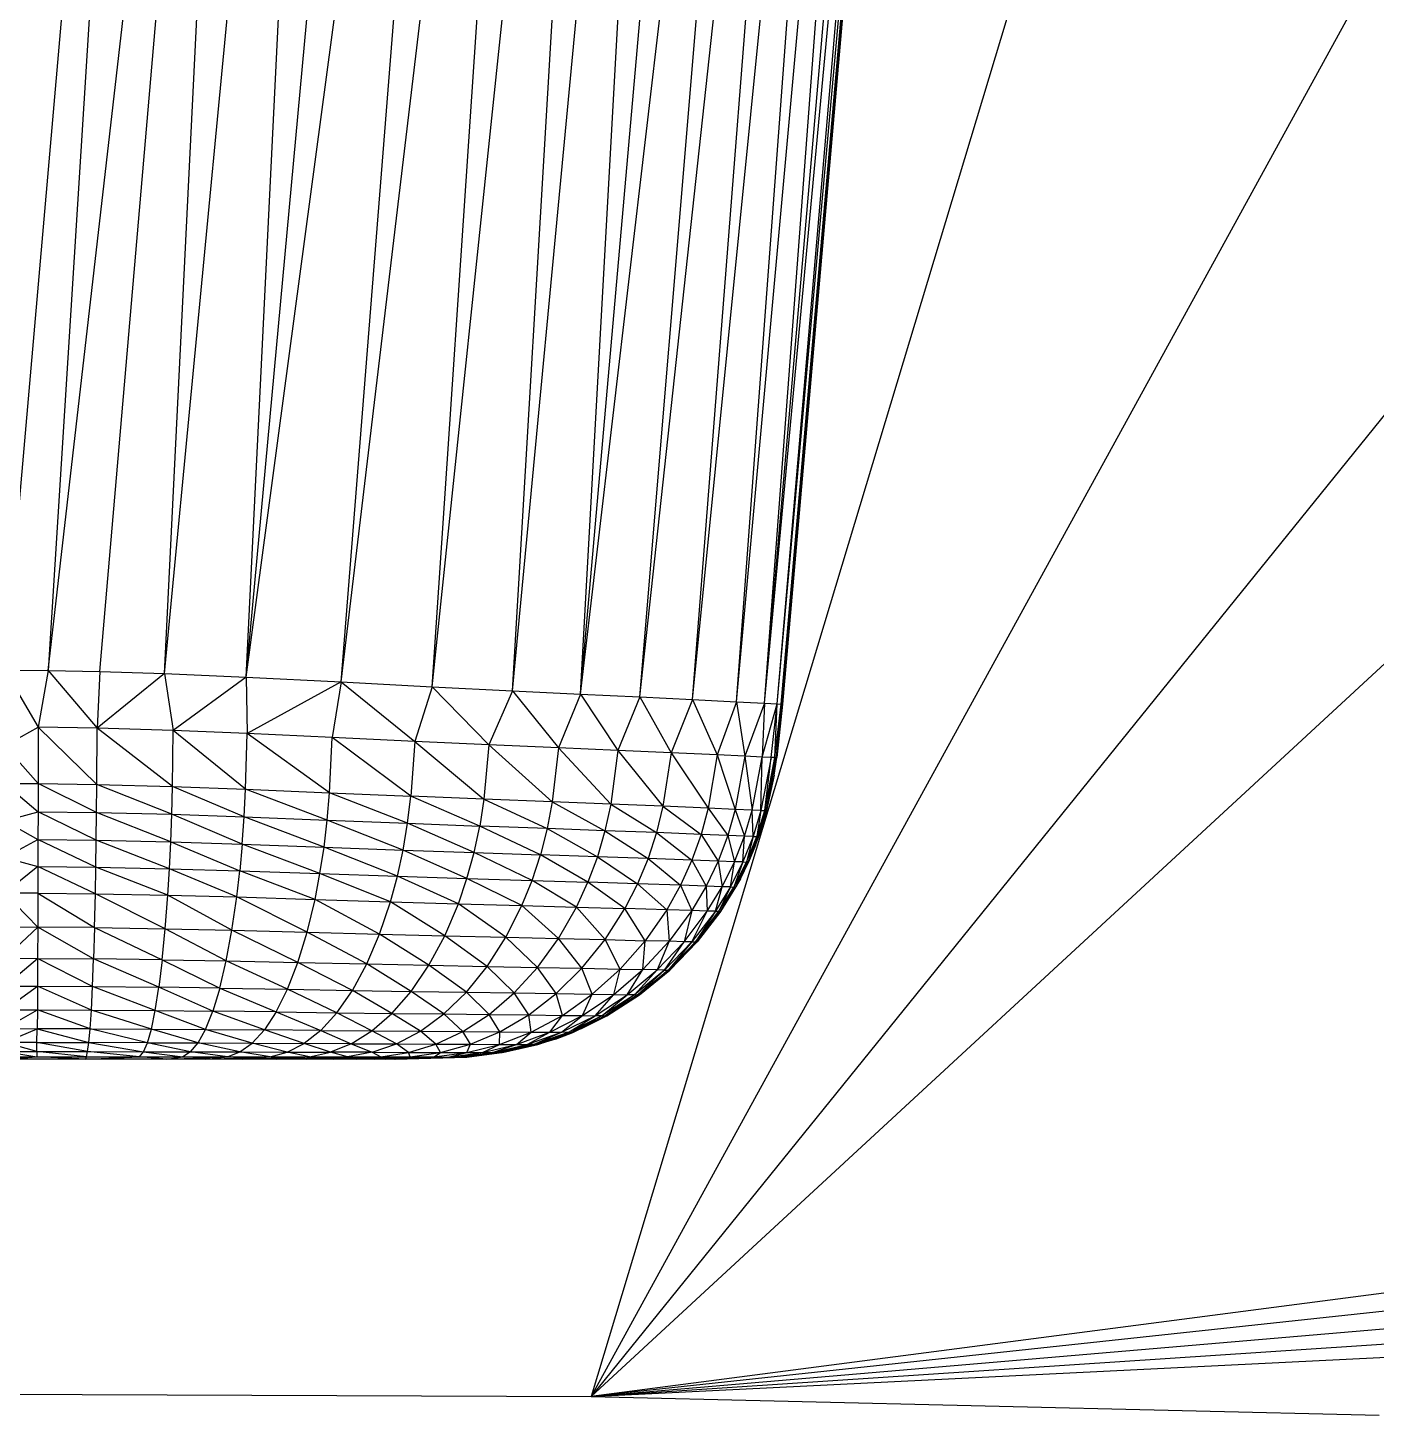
# Model space of a CAD drawing. Extents: x -94 to 59, y -4 to 130.
# Drawn here: x -7.192 to -3.724, y 122.602 to 126.17 of the extents above; entities that cross this region are included whole.
import ezdxf

# ---------------------------------------------------------------- set-up
doc = ezdxf.new("R2010")
doc.units = 0
doc.layers.get('0').update_dxf_attribs({"linetype": 'continuous'})

# ---------------------------------------------------------------- blocks, each defined once
blk = doc.blocks.new('SHAPE2DVIEW')
at = {"color": 0}
for p, q in [((-3.7318, 129.3212), (-5.743, 122.6505)), ((-2.1719, 129.159), (-5.743, 122.6505)), ((-7.2514, 124.5181), (-6.852, 129.0826)), ((-6.852, 129.0826), (-7.1394, 124.5174)), ((-7.1394, 124.5174), (-6.6165, 129.0657)), ((-7.0063, 124.5149), (-6.6165, 129.0657)), ((-6.8401, 124.5095), (-6.6165, 129.0657)), ((-6.8401, 124.5095), (-6.4059, 129.0505)), ((-6.6308, 124.5003), (-6.4059, 129.0505)), ((-6.6308, 124.5003), (-6.2113, 129.0361)), ((-6.6308, 124.5003), (-6.0251, 129.0219)), ((-6.3865, 124.4877), (-6.0251, 129.0219)), ((-6.3865, 124.4877), (-5.8466, 129.0078)), ((-6.152, 124.4754), (-5.8466, 129.0078)), ((-6.152, 124.4754), (-5.6775, 128.9941)), ((-5.9451, 124.4649), (-5.6775, 128.9941)), ((-5.9451, 124.4649), (-5.5194, 128.9809)), ((-5.7707, 124.4566), (-5.5194, 128.9809)), ((-0.6312, 128.9775), (-5.743, 122.6505)), ((-5.7707, 124.4566), (-5.3739, 128.9685)), ((-5.7707, 124.4566), (-5.2427, 128.957)), ((-5.6181, 124.4493), (-5.2427, 128.957)), ((-5.6181, 124.4493), (-5.1289, 128.9469)), ((-5.4827, 124.4426), (-5.1289, 128.9469)), ((-5.4827, 124.4426), (-5.0345, 128.9384)), ((-5.3693, 124.4366), (-5.0345, 128.9384)), ((-5.3693, 124.4366), (-4.9609, 128.9316)), ((-5.2971, 124.4328), (-4.9609, 128.9316)), ((-5.2971, 124.4328), (-4.9095, 128.9268)), ((-5.2971, 124.4328), (-4.8782, 128.924)), ((-5.2651, 124.4314), (-4.8782, 128.924)), ((-5.2651, 124.4314), (-4.8627, 128.9225)), ((-5.2544, 124.431), (-4.8627, 128.9225)), ((-5.2514, 124.4309), (-4.8627, 128.9225)), ((-4.8584, 128.9221), (-5.2514, 124.431)), ((-5.2514, 124.4309), (-4.8584, 128.9221)), ((0.8904, 128.7768), (-5.743, 122.6505)), ((-7.2514, 124.5181), (-7.1656, 124.3714)), ((-7.2514, 124.5181), (-7.1394, 124.5174)), ((-7.1394, 124.5174), (-7.1656, 124.3714)), ((-7.1394, 124.5174), (-7.0139, 124.369)), ((-7.1394, 124.5174), (-7.0063, 124.5149)), ((-7.0063, 124.5149), (-7.0139, 124.369)), ((-7.0063, 124.5149), (-6.8401, 124.5095)), ((-6.8401, 124.5095), (-7.0139, 124.369)), ((-6.8401, 124.5095), (-6.8182, 124.3631)), ((-6.8401, 124.5095), (-6.6308, 124.5003)), ((-6.6308, 124.5003), (-6.8182, 124.3631)), ((-6.6308, 124.5003), (-6.6279, 124.3554)), ((-6.6308, 124.5003), (-6.3865, 124.4877)), ((-6.3865, 124.4877), (-6.6279, 124.3554)), ((-6.3865, 124.4877), (-6.4092, 124.3451)), ((-6.3865, 124.4877), (-6.1968, 124.335)), ((-6.3865, 124.4877), (-6.152, 124.4754)), ((-6.152, 124.4754), (-6.1968, 124.335)), ((-6.152, 124.4754), (-6.006, 124.3262)), ((-6.152, 124.4754), (-5.9451, 124.4649)), ((-5.9451, 124.4649), (-6.006, 124.3262)), ((-5.9451, 124.4649), (-5.8275, 124.3182)), ((-5.9451, 124.4649), (-5.7707, 124.4566)), ((-5.7707, 124.4566), (-5.8275, 124.3182)), ((-5.7707, 124.4566), (-5.6745, 124.3117)), ((-5.7707, 124.4566), (-5.6181, 124.4493)), ((-5.6181, 124.4493), (-5.6745, 124.3117)), ((-5.6181, 124.4493), (-5.5377, 124.3056)), ((-5.6181, 124.4493), (-5.4827, 124.4426)), ((-5.4827, 124.4426), (-5.5377, 124.3056)), ((-5.4827, 124.4426), (-5.419, 124.3)), ((-5.4827, 124.4426), (-5.3693, 124.4366)), ((-5.3693, 124.4366), (-5.419, 124.3)), ((-5.3693, 124.4366), (-5.3476, 124.2966)), ((-5.3693, 124.4366), (-5.2971, 124.4328)), ((-5.2971, 124.4328), (-5.3476, 124.2966)), ((-5.2971, 124.4328), (-5.3032, 124.2945)), ((-5.3032, 124.2945), (-5.2651, 124.4314)), ((-5.2971, 124.4328), (-5.2651, 124.4314)), ((-5.2803, 124.2936), (-5.2651, 124.4314)), ((-5.2706, 124.2933), (-5.2651, 124.4314)), ((-5.2706, 124.2933), (-5.2544, 124.431)), ((-5.2667, 124.2932), (-5.2544, 124.431)), ((-5.2667, 124.2932), (-5.2514, 124.4309)), ((-5.2514, 124.431), (-5.2656, 124.2932)), ((-5.2651, 124.4314), (-5.2544, 124.431)), ((-5.2544, 124.431), (-5.2514, 124.4309)), ((-5.2514, 124.431), (-5.2531, 124.4161)), ((-5.2531, 124.4161), (-5.2514, 124.431)), ((-5.2514, 124.4309), (-5.2514, 124.431)), ((-7.2514, 124.3232), (-7.1656, 124.3714)), ((-7.1656, 124.3714), (-7.1656, 124.2262)), ((-7.0139, 124.369), (-7.1656, 124.3714)), ((-7.0145, 124.2241), (-7.1656, 124.3714)), ((-7.0145, 124.2241), (-7.0139, 124.369)), ((-6.8182, 124.3631), (-7.0139, 124.369)), ((-6.8201, 124.2189), (-7.0139, 124.369)), ((-6.8201, 124.2189), (-6.8182, 124.3631)), ((-6.6279, 124.3554), (-6.8182, 124.3631)), ((-6.6317, 124.212), (-6.8182, 124.3631)), ((-6.6317, 124.212), (-6.6279, 124.3554)), ((-6.4092, 124.3451), (-6.6279, 124.3554)), ((-6.4159, 124.2029), (-6.6279, 124.3554)), ((-6.4159, 124.2029), (-6.4092, 124.3451)), ((-6.1968, 124.335), (-6.4092, 124.3451)), ((-6.2067, 124.194), (-6.4092, 124.3451)), ((-7.2514, 124.3232), (-7.1656, 124.2262)), ((-6.1968, 124.335), (-6.2067, 124.194)), ((-6.1968, 124.335), (-6.0189, 124.1862)), ((-6.006, 124.3262), (-6.1968, 124.335)), ((-6.006, 124.3262), (-6.0189, 124.1862)), ((-6.006, 124.3262), (-5.8434, 124.1792)), ((-5.8275, 124.3182), (-6.006, 124.3262)), ((-5.8275, 124.3182), (-5.8434, 124.1792)), ((-5.8275, 124.3182), (-5.6929, 124.1735)), ((-5.6745, 124.3117), (-5.8275, 124.3182)), ((-5.6745, 124.3117), (-5.6929, 124.1735)), ((-5.6745, 124.3117), (-5.5586, 124.1682)), ((-5.5377, 124.3056), (-5.6745, 124.3117)), ((-5.5377, 124.3056), (-5.5586, 124.1682)), ((-5.5377, 124.3056), (-5.4423, 124.1633)), ((-5.419, 124.3), (-5.5377, 124.3056)), ((-5.419, 124.3), (-5.4423, 124.1633)), ((-5.419, 124.3), (-5.3725, 124.1602)), ((-5.3476, 124.2966), (-5.419, 124.3)), ((-5.3476, 124.2966), (-5.3725, 124.1602)), ((-5.3476, 124.2966), (-5.329, 124.1584)), ((-5.3032, 124.2945), (-5.3476, 124.2966)), ((-5.329, 124.1584), (-5.3032, 124.2945)), ((-5.3065, 124.1576), (-5.3032, 124.2945)), ((-5.2803, 124.2936), (-5.3065, 124.1576)), ((-5.2803, 124.2936), (-5.3032, 124.2945)), ((-5.2969, 124.1573), (-5.2803, 124.2936)), ((-5.2969, 124.1573), (-5.2706, 124.2933)), ((-5.2706, 124.2933), (-5.293, 124.1573)), ((-5.293, 124.1573), (-5.2667, 124.2932)), ((-5.2706, 124.2933), (-5.2803, 124.2936)), ((-5.2726, 124.2477), (-5.2667, 124.2932)), ((-5.2726, 124.2477), (-5.2656, 124.2932)), ((-5.2667, 124.2932), (-5.2706, 124.2933)), ((-5.2726, 124.2477), (-5.293, 124.1573)), ((-5.2726, 124.2477), (-5.292, 124.1572)), ((-5.2726, 124.2477), (-5.292, 124.1574)), ((-7.2514, 124.2266), (-7.1657, 124.1542)), ((-7.2514, 124.2266), (-7.1656, 124.2262)), ((-7.1656, 124.2262), (-7.1657, 124.1542)), ((-7.1656, 124.2262), (-7.0145, 124.2241)), ((-7.0151, 124.1522), (-7.1656, 124.2262)), ((-7.0151, 124.1522), (-7.0145, 124.2241)), ((-7.0145, 124.2241), (-6.8201, 124.2189)), ((-6.8219, 124.1474), (-7.0145, 124.2241)), ((-6.8219, 124.1474), (-6.8201, 124.2189)), ((-6.8201, 124.2189), (-6.6317, 124.212)), ((-6.6353, 124.141), (-6.8201, 124.2189)), ((-6.6353, 124.141), (-6.6317, 124.212)), ((-6.6317, 124.212), (-6.4159, 124.2029)), ((-6.422, 124.1326), (-6.6317, 124.212)), ((-6.422, 124.1326), (-6.4159, 124.2029)), ((-6.4159, 124.2029), (-6.2067, 124.194)), ((-6.2152, 124.1243), (-6.4159, 124.2029)), ((-6.2152, 124.1243), (-6.2067, 124.194)), ((-6.0189, 124.1862), (-6.2067, 124.194)), ((-6.0299, 124.1171), (-6.2067, 124.194)), ((6.2945, 124.2188), (-5.743, 122.6505)), ((-6.0189, 124.1862), (-6.0299, 124.1171)), ((-6.0189, 124.1862), (-5.8565, 124.1106)), ((-5.8434, 124.1792), (-6.0189, 124.1862)), ((-5.8434, 124.1792), (-5.8565, 124.1106)), ((-5.8434, 124.1792), (-5.7078, 124.1053)), ((-5.6929, 124.1735), (-5.8434, 124.1792)), ((-5.6929, 124.1735), (-5.7078, 124.1053)), ((-5.6929, 124.1735), (-5.5753, 124.1004)), ((-5.5586, 124.1682), (-5.6929, 124.1735)), ((-5.5586, 124.1682), (-5.5753, 124.1004)), ((-5.5586, 124.1682), (-5.4606, 124.0959)), ((-5.4423, 124.1633), (-5.5586, 124.1682)), ((-5.4423, 124.1633), (-5.4606, 124.0959)), ((-5.4423, 124.1633), (-5.3919, 124.0931)), ((-5.3725, 124.1602), (-5.4423, 124.1633)), ((-5.3725, 124.1602), (-5.3919, 124.0931)), ((-5.3725, 124.1602), (-5.349, 124.0914)), ((-5.329, 124.1584), (-5.3725, 124.1602)), ((-5.349, 124.0914), (-5.329, 124.1584)), ((-5.3065, 124.1576), (-5.329, 124.1584)), ((-5.3268, 124.0907), (-5.329, 124.1584)), ((-5.3065, 124.1576), (-5.3268, 124.0907)), ((-5.3205, 124.0684), (-5.292, 124.1574)), ((-5.3065, 124.1576), (-5.3174, 124.0904)), ((-5.3174, 124.0904), (-5.2969, 124.1573)), ((-5.292, 124.1574), (-5.3135, 124.0903)), ((-5.3135, 124.0903), (-5.293, 124.1573)), ((-5.2969, 124.1573), (-5.3135, 124.0903)), ((-5.292, 124.1574), (-5.3124, 124.0903)), ((-5.292, 124.1572), (-5.3124, 124.0903)), ((-5.3065, 124.1576), (-5.2969, 124.1573)), ((-5.2969, 124.1573), (-5.293, 124.1573)), ((-5.292, 124.1574), (-5.293, 124.1573)), ((-5.292, 124.1574), (-5.292, 124.1572)), ((-7.2514, 124.1307), (-7.1657, 124.1542)), ((-7.2514, 124.1307), (-7.1658, 124.0829)), ((-7.1657, 124.1542), (-7.1658, 124.0829)), ((-7.1657, 124.1542), (-7.0151, 124.1522)), ((-7.0159, 124.0811), (-7.1657, 124.1542)), ((-7.0159, 124.0811), (-7.0151, 124.1522)), ((-7.0151, 124.1522), (-6.8219, 124.1474)), ((-6.8245, 124.0767), (-7.0151, 124.1522)), ((-6.8245, 124.0767), (-6.8219, 124.1474)), ((-6.8219, 124.1474), (-6.6353, 124.141)), ((-6.6403, 124.0708), (-6.8219, 124.1474)), ((-6.6403, 124.0708), (-6.6353, 124.141)), ((-6.6353, 124.141), (-6.422, 124.1326)), ((-6.4301, 124.0632), (-6.6353, 124.141)), ((-6.4301, 124.0632), (-6.422, 124.1326)), ((-6.422, 124.1326), (-6.2152, 124.1243)), ((-6.2267, 124.0556), (-6.422, 124.1326)), ((-6.2267, 124.0556), (-6.2152, 124.1243)), ((-6.2152, 124.1243), (-6.0299, 124.1171)), ((-6.0443, 124.049), (-6.2152, 124.1243)), ((-6.0443, 124.049), (-6.0299, 124.1171)), ((-5.8565, 124.1106), (-6.0299, 124.1171)), ((-5.8736, 124.0431), (-6.0299, 124.1171)), ((-5.8565, 124.1106), (-5.8736, 124.0431)), ((-5.8565, 124.1106), (-5.7273, 124.0382)), ((-5.7078, 124.1053), (-5.8565, 124.1106)), ((-5.7078, 124.1053), (-5.7273, 124.0382)), ((-5.7078, 124.1053), (-5.597, 124.0337)), ((-5.5753, 124.1004), (-5.7078, 124.1053)), ((-5.5753, 124.1004), (-5.597, 124.0337)), ((-5.5753, 124.1004), (-5.4843, 124.0296)), ((-5.4606, 124.0959), (-5.5753, 124.1004)), ((-5.4606, 124.0959), (-5.4843, 124.0296)), ((-5.4606, 124.0959), (-5.4168, 124.027)), ((-5.3919, 124.0931), (-5.4606, 124.0959)), ((-5.3919, 124.0931), (-5.4168, 124.027)), ((-5.3919, 124.0931), (-5.3748, 124.0255)), ((-5.349, 124.0914), (-5.3919, 124.0931)), ((-5.3748, 124.0255), (-5.349, 124.0914)), ((-5.3529, 124.0248), (-5.349, 124.0914)), ((-5.3268, 124.0907), (-5.3529, 124.0248)), ((-5.3268, 124.0907), (-5.349, 124.0914)), ((-5.3268, 124.0907), (-5.3436, 124.0246)), ((-5.3436, 124.0246), (-5.3174, 124.0904)), ((-5.3174, 124.0904), (-5.3397, 124.0245)), ((-5.3397, 124.0245), (-5.3135, 124.0903)), ((-5.3268, 124.0907), (-5.3174, 124.0904)), ((-5.3205, 124.0684), (-5.3124, 124.0903)), ((-5.3205, 124.0684), (-5.3135, 124.0903)), ((-5.3174, 124.0904), (-5.3135, 124.0903)), ((-7.2514, 124.0364), (-7.1658, 124.0829)), ((-7.1658, 124.0829), (-7.166, 124.0128)), ((-7.1658, 124.0829), (-7.0159, 124.0811)), ((-7.0169, 124.0112), (-7.1658, 124.0829)), ((-7.0169, 124.0112), (-7.0159, 124.0811)), ((-7.0159, 124.0811), (-6.8245, 124.0767)), ((-6.8278, 124.0072), (-7.0159, 124.0811)), ((-6.8278, 124.0072), (-6.8245, 124.0767)), ((-6.8245, 124.0767), (-6.6466, 124.0019)), ((-6.8245, 124.0767), (-6.6403, 124.0708)), ((-6.6403, 124.0708), (-6.6466, 124.0019)), ((-6.6403, 124.0708), (-6.4301, 124.0632)), ((-6.4406, 123.995), (-6.6403, 124.0708)), ((-6.4406, 123.995), (-6.4301, 124.0632)), ((-6.4301, 124.0632), (-6.2267, 124.0556)), ((-6.2413, 123.9882), (-6.4301, 124.0632)), ((-6.2413, 123.9882), (-6.2267, 124.0556)), ((-6.2267, 124.0556), (-6.0443, 124.049)), ((-6.0625, 123.9822), (-6.2267, 124.0556)), ((-5.3205, 124.0684), (-5.3397, 124.0245)), ((-5.3205, 124.0684), (-5.3387, 124.0245)), ((-7.2514, 124.0364), (-7.166, 124.0128)), ((-6.0625, 123.9822), (-6.0443, 124.049)), ((-6.0443, 124.049), (-5.8736, 124.0431)), ((-5.8952, 123.9769), (-6.0443, 124.049)), ((-5.8952, 123.9769), (-5.8736, 124.0431)), ((-5.7273, 124.0382), (-5.8736, 124.0431)), ((-5.7517, 123.9725), (-5.8736, 124.0431)), ((-5.7273, 124.0382), (-5.7517, 123.9725)), ((-5.7273, 124.0382), (-5.6239, 123.9685)), ((-5.597, 124.0337), (-5.7273, 124.0382)), ((-5.597, 124.0337), (-5.6239, 123.9685)), ((-5.597, 124.0337), (-5.5137, 123.9648)), ((-5.4843, 124.0296), (-5.597, 124.0337)), ((-5.4843, 124.0296), (-5.5137, 123.9648)), ((-5.4843, 124.0296), (-5.4477, 123.9624)), ((-5.4168, 124.027), (-5.4843, 124.0296)), ((-5.4168, 124.027), (-5.4477, 123.9624)), ((-5.4168, 124.027), (-5.4065, 123.9611)), ((-5.3748, 124.0255), (-5.4168, 124.027)), ((-5.4065, 123.9611), (-5.3748, 124.0255)), ((-5.3851, 123.9605), (-5.3748, 124.0255)), ((-5.3529, 124.0248), (-5.3851, 123.9605)), ((-5.3529, 124.0248), (-5.3759, 123.9603)), ((-5.3759, 123.9603), (-5.3436, 124.0246)), ((-5.3529, 124.0248), (-5.3748, 124.0255)), ((-5.3436, 124.0246), (-5.3721, 123.9602)), ((-5.3721, 123.9602), (-5.3397, 124.0245)), ((-5.3595, 123.9816), (-5.3387, 124.0245)), ((-5.3595, 123.9816), (-5.3397, 124.0245)), ((-5.3529, 124.0248), (-5.3436, 124.0246)), ((-5.3436, 124.0246), (-5.3397, 124.0245)), ((-7.166, 124.0128), (-7.2514, 123.9449)), ((-7.166, 124.0128), (-7.1661, 123.9445)), ((-7.166, 124.0128), (-7.0169, 124.0112)), ((-7.0182, 123.9431), (-7.166, 124.0128)), ((-7.0182, 123.9431), (-7.0169, 124.0112)), ((-7.0169, 124.0112), (-6.8278, 124.0072)), ((-6.8319, 123.9395), (-7.0169, 124.0112)), ((-6.8319, 123.9395), (-6.8278, 124.0072)), ((-6.8278, 124.0072), (-6.6466, 124.0019)), ((-6.6544, 123.9348), (-6.8278, 124.0072)), ((-6.6544, 123.9348), (-6.6466, 124.0019)), ((-6.6466, 124.0019), (-6.4406, 123.995)), ((-6.4533, 123.9287), (-6.6466, 124.0019)), ((-6.4533, 123.9287), (-6.4406, 123.995)), ((-6.4406, 123.995), (-6.2413, 123.9882)), ((-6.2589, 123.9226), (-6.4406, 123.995)), ((-6.2589, 123.9226), (-6.2413, 123.9882)), ((-6.2413, 123.9882), (-6.0625, 123.9822)), ((-6.0846, 123.9174), (-6.2413, 123.9882)), ((-6.0846, 123.9174), (-6.0625, 123.9822)), ((-6.0625, 123.9822), (-5.8952, 123.9769)), ((-5.9212, 123.9127), (-6.0625, 123.9822)), ((-5.3595, 123.9816), (-5.3721, 123.9602)), ((-5.3595, 123.9816), (-5.3711, 123.9602)), ((-7.2514, 123.9449), (-7.1664, 123.8574)), ((-7.1661, 123.9445), (-7.2514, 123.9449)), ((-7.1661, 123.9445), (-7.1664, 123.8574)), ((-7.1661, 123.9445), (-7.0203, 123.8563)), ((-7.1661, 123.9445), (-7.0182, 123.9431)), ((-7.0203, 123.8563), (-7.0182, 123.9431)), ((-7.0182, 123.9431), (-6.8319, 123.9395)), ((-6.8385, 123.8533), (-7.0182, 123.9431)), ((-5.9212, 123.9127), (-5.8952, 123.9769)), ((-5.8952, 123.9769), (-5.7517, 123.9725)), ((-5.7809, 123.9088), (-5.8952, 123.9769)), ((-5.7809, 123.9088), (-5.7517, 123.9725)), ((-5.6239, 123.9685), (-5.7517, 123.9725)), ((-5.6563, 123.9052), (-5.7517, 123.9725)), ((6.3667, 123.9494), (-5.743, 122.6505)), ((-5.6239, 123.9685), (-5.6563, 123.9052)), ((-5.6239, 123.9685), (-5.5489, 123.9019)), ((-5.5137, 123.9648), (-5.6239, 123.9685)), ((-5.5137, 123.9648), (-5.5489, 123.9019)), ((-5.5137, 123.9648), (-5.4846, 123.8999)), ((-5.4477, 123.9624), (-5.5137, 123.9648)), ((-5.4477, 123.9624), (-5.4846, 123.8999)), ((-5.4477, 123.9624), (-5.4445, 123.8987)), ((-5.4065, 123.9611), (-5.4477, 123.9624)), ((-5.4445, 123.8987), (-5.4065, 123.9611)), ((-5.4235, 123.8982), (-5.4065, 123.9611)), ((-5.3851, 123.9605), (-5.4235, 123.8982)), ((-5.3851, 123.9605), (-5.4145, 123.898)), ((-5.4145, 123.898), (-5.3759, 123.9603)), ((-5.3759, 123.9603), (-5.4107, 123.8979)), ((-5.4107, 123.8979), (-5.3721, 123.9602)), ((-5.4097, 123.8979), (-5.3711, 123.9602)), ((-5.4096, 123.8981), (-5.3711, 123.9602)), ((-5.4096, 123.8981), (-5.3721, 123.9602)), ((-5.3851, 123.9605), (-5.4065, 123.9611)), ((-5.3851, 123.9605), (-5.3759, 123.9603)), ((-5.3759, 123.9603), (-5.3721, 123.9602)), ((-6.8385, 123.8533), (-6.8319, 123.9395)), ((-6.8319, 123.9395), (-6.6544, 123.9348)), ((-6.6669, 123.8495), (-6.8319, 123.9395)), ((-6.6669, 123.8495), (-6.6544, 123.9348)), ((-6.6544, 123.9348), (-6.4533, 123.9287)), ((-6.4737, 123.8444), (-6.6544, 123.9348)), ((-6.4737, 123.8444), (-6.4533, 123.9287)), ((-6.4533, 123.9287), (-6.2589, 123.9226)), ((-6.2872, 123.8394), (-6.4533, 123.9287)), ((-6.2872, 123.8394), (-6.2589, 123.9226)), ((-6.2589, 123.9226), (-6.0846, 123.9174)), ((-6.1197, 123.8351), (-6.2589, 123.9226)), ((-6.1197, 123.8351), (-6.0846, 123.9174)), ((-6.0846, 123.9174), (-5.9212, 123.9127)), ((-5.9624, 123.8313), (-6.0846, 123.9174)), ((-5.9624, 123.8313), (-5.9212, 123.9127)), ((-5.9212, 123.9127), (-5.7809, 123.9088)), ((-5.8273, 123.8281), (-5.9212, 123.9127)), ((-5.8273, 123.8281), (-5.7809, 123.9088)), ((-5.7809, 123.9088), (-5.6563, 123.9052)), ((-5.7074, 123.8251), (-5.7809, 123.9088)), ((-5.7074, 123.8251), (-5.6563, 123.9052)), ((-5.5489, 123.9019), (-5.6563, 123.9052)), ((-5.6044, 123.8225), (-5.6563, 123.9052)), ((-5.5489, 123.9019), (-5.6044, 123.8225)), ((-5.5489, 123.9019), (-5.5429, 123.8208)), ((-5.4846, 123.8999), (-5.5489, 123.9019)), ((-5.4846, 123.8999), (-5.5429, 123.8208)), ((-5.4846, 123.8999), (-5.5043, 123.8198)), ((-5.5043, 123.8198), (-5.4445, 123.8987)), ((-5.4445, 123.8987), (-5.4846, 123.8999)), ((-5.484, 123.8194), (-5.4445, 123.8987)), ((-5.4235, 123.8982), (-5.484, 123.8194)), ((-5.4235, 123.8982), (-5.4752, 123.8192)), ((-5.4752, 123.8192), (-5.4145, 123.898)), ((-5.4145, 123.898), (-5.4715, 123.8192)), ((-5.4715, 123.8192), (-5.4107, 123.8979)), ((-5.4706, 123.8191), (-5.4096, 123.8981)), ((-5.4706, 123.8191), (-5.4097, 123.8979)), ((-5.4096, 123.8981), (-5.4704, 123.8193)), ((-5.4704, 123.8193), (-5.4107, 123.8979)), ((-5.4235, 123.8982), (-5.4445, 123.8987)), ((-5.4235, 123.8982), (-5.4145, 123.898)), ((-5.4145, 123.898), (-5.4107, 123.8979)), ((-5.4096, 123.8981), (-5.4107, 123.8979)), ((-5.4097, 123.8979), (-5.4096, 123.8981)), ((-7.2514, 123.8578), (-7.1664, 123.8574)), ((-7.2514, 123.7771), (-7.1664, 123.8574)), ((-7.1664, 123.8574), (-7.1667, 123.7768)), ((-7.0203, 123.8563), (-7.1664, 123.8574)), ((-7.0227, 123.7759), (-7.1664, 123.8574)), ((-7.0203, 123.8563), (-7.0227, 123.7759)), ((-7.0203, 123.8563), (-6.8462, 123.7736)), ((-7.0203, 123.8563), (-6.8385, 123.8533)), ((-6.8462, 123.7736), (-6.8385, 123.8533)), ((-6.8385, 123.8533), (-6.6669, 123.8495)), ((-6.6817, 123.7706), (-6.8385, 123.8533)), ((-6.6817, 123.7706), (-6.6669, 123.8495)), ((-6.6669, 123.8495), (-6.4737, 123.8444)), ((-6.4977, 123.7666), (-6.6669, 123.8495)), ((-6.4977, 123.7666), (-6.4737, 123.8444)), ((-6.4737, 123.8444), (-6.2872, 123.8394)), ((-6.3202, 123.7627), (-6.4737, 123.8444)), ((-6.3202, 123.7627), (-6.2872, 123.8394)), ((-6.2872, 123.8394), (-6.1197, 123.8351)), ((-6.1607, 123.7593), (-6.2872, 123.8394)), ((-6.1607, 123.7593), (-6.1197, 123.8351)), ((-6.1197, 123.8351), (-5.9624, 123.8313)), ((-6.0106, 123.7563), (-6.1197, 123.8351)), ((-6.0106, 123.7563), (-5.9624, 123.8313)), ((-5.9624, 123.8313), (-5.8273, 123.8281)), ((-5.8813, 123.7538), (-5.9624, 123.8313)), ((-5.8813, 123.7538), (-5.8273, 123.8281)), ((-5.8273, 123.8281), (-5.7074, 123.8251)), ((-5.7668, 123.7515), (-5.8273, 123.8281)), ((-5.7668, 123.7515), (-5.7074, 123.8251)), ((-5.7074, 123.8251), (-5.6044, 123.8225)), ((-5.6687, 123.7494), (-5.7074, 123.8251)), ((-5.6687, 123.7494), (-5.6044, 123.8225)), ((-5.6104, 123.7481), (-5.6044, 123.8225)), ((-5.5429, 123.8208), (-5.6104, 123.7481)), ((-5.5429, 123.8208), (-5.6044, 123.8225)), ((-5.5429, 123.8208), (-5.5736, 123.7473)), ((-5.5736, 123.7473), (-5.5043, 123.8198)), ((-5.5542, 123.747), (-5.5043, 123.8198)), ((-5.484, 123.8194), (-5.5542, 123.747)), ((-5.484, 123.8194), (-5.5456, 123.7469)), ((-5.5456, 123.7469), (-5.4752, 123.8192)), ((-5.5043, 123.8198), (-5.5429, 123.8208)), ((-5.542, 123.7469), (-5.4715, 123.8192)), ((-5.4752, 123.8192), (-5.542, 123.7469)), ((-5.4704, 123.8193), (-5.5409, 123.747)), ((-5.5409, 123.747), (-5.4715, 123.8192)), ((-5.5409, 123.747), (-5.4706, 123.8191)), ((-5.484, 123.8194), (-5.5043, 123.8198)), ((-5.484, 123.8194), (-5.4752, 123.8192)), ((-5.4752, 123.8192), (-5.4715, 123.8192)), ((-5.4704, 123.8193), (-5.4715, 123.8192)), ((-5.4704, 123.8193), (-5.4706, 123.8191)), ((-7.2514, 123.7771), (-7.1667, 123.7768)), ((-7.2514, 123.7053), (-7.1667, 123.7768)), ((-7.1667, 123.7768), (-7.1671, 123.7051)), ((-7.1667, 123.7768), (-7.0227, 123.7759)), ((-7.0255, 123.7044), (-7.1667, 123.7768)), ((-7.0255, 123.7044), (-7.0227, 123.7759)), ((-6.8462, 123.7736), (-7.0227, 123.7759)), ((-6.8549, 123.7027), (-7.0227, 123.7759)), ((-6.8462, 123.7736), (-6.8549, 123.7027)), ((-6.8462, 123.7736), (-6.6982, 123.7005)), ((-6.8462, 123.7736), (-6.6817, 123.7706)), ((-6.6982, 123.7005), (-6.6817, 123.7706)), ((-6.6817, 123.7706), (-6.4977, 123.7666)), ((-6.5245, 123.6976), (-6.6817, 123.7706)), ((-6.5245, 123.6976), (-6.4977, 123.7666)), ((-6.4977, 123.7666), (-6.3202, 123.7627)), ((-6.3571, 123.6947), (-6.4977, 123.7666)), ((-6.3571, 123.6947), (-6.3202, 123.7627)), ((-6.3202, 123.7627), (-6.1607, 123.7593)), ((-6.2064, 123.6922), (-6.3202, 123.7627)), ((-6.2064, 123.6922), (-6.1607, 123.7593)), ((-6.1607, 123.7593), (-6.0106, 123.7563)), ((-6.0642, 123.6899), (-6.1607, 123.7593)), ((-6.0642, 123.6899), (-6.0106, 123.7563)), ((-6.0106, 123.7563), (-5.8813, 123.7538)), ((-5.9414, 123.6881), (-6.0106, 123.7563)), ((-5.9414, 123.6881), (-5.8813, 123.7538)), ((-5.8813, 123.7538), (-5.7668, 123.7515)), ((-5.8328, 123.6864), (-5.8813, 123.7538)), ((-5.8328, 123.6864), (-5.7668, 123.7515)), ((-5.7668, 123.7515), (-5.6687, 123.7494)), ((-5.7403, 123.6849), (-5.7668, 123.7515)), ((-5.7403, 123.6849), (-5.6687, 123.7494)), ((-5.6853, 123.6839), (-5.6687, 123.7494)), ((-5.6853, 123.6839), (-5.6104, 123.7481)), ((-5.6687, 123.7494), (-5.6104, 123.7481)), ((-5.6506, 123.6833), (-5.6104, 123.7481)), ((-5.6506, 123.6833), (-5.5736, 123.7473)), ((-5.632, 123.6831), (-5.5736, 123.7473)), ((-5.5542, 123.747), (-5.632, 123.6831)), ((-5.5542, 123.747), (-5.6238, 123.683)), ((-5.6238, 123.683), (-5.5456, 123.7469)), ((-5.6202, 123.683), (-5.542, 123.7469)), ((-5.5456, 123.7469), (-5.6202, 123.683)), ((-5.5409, 123.747), (-5.6192, 123.683)), ((-5.6192, 123.683), (-5.542, 123.7469)), ((-5.6192, 123.683), (-5.5411, 123.7468)), ((-5.5736, 123.7473), (-5.6104, 123.7481)), ((-5.5542, 123.747), (-5.5736, 123.7473)), ((-5.5542, 123.747), (-5.5456, 123.7469)), ((-5.5456, 123.7469), (-5.542, 123.7469)), ((-5.5409, 123.747), (-5.542, 123.7469)), ((-5.5411, 123.7468), (-5.5409, 123.747)), ((-7.2514, 123.7053), (-7.1671, 123.7051)), ((-7.2514, 123.6446), (-7.1671, 123.7051)), ((-7.1671, 123.7051), (-7.1674, 123.6445)), ((-7.1671, 123.7051), (-7.0255, 123.7044)), ((-7.0285, 123.644), (-7.1671, 123.7051)), ((-7.0285, 123.644), (-7.0255, 123.7044)), ((-7.0255, 123.7044), (-6.8549, 123.7027)), ((-6.8643, 123.6429), (-7.0255, 123.7044)), ((-6.8643, 123.6429), (-6.8549, 123.7027)), ((-6.6982, 123.7005), (-6.8549, 123.7027)), ((-6.716, 123.6413), (-6.8549, 123.7027)), ((-6.6982, 123.7005), (-6.716, 123.6413)), ((-6.6982, 123.7005), (-6.5533, 123.6393)), ((-6.6982, 123.7005), (-6.5245, 123.6976)), ((-6.5533, 123.6393), (-6.5245, 123.6976)), ((-6.5245, 123.6976), (-6.3571, 123.6947)), ((-6.3969, 123.6373), (-6.5245, 123.6976)), ((-6.3969, 123.6373), (-6.3571, 123.6947)), ((-6.3571, 123.6947), (-6.2064, 123.6922)), ((-6.2556, 123.6356), (-6.3571, 123.6947)), ((-5.743, 122.6505), (6.4845, 123.6967)), ((-6.2556, 123.6356), (-6.2064, 123.6922)), ((-6.2064, 123.6922), (-6.0642, 123.6899)), ((-6.1217, 123.634), (-6.2064, 123.6922)), ((-6.1217, 123.634), (-6.0642, 123.6899)), ((-6.0642, 123.6899), (-5.9414, 123.6881)), ((-6.0059, 123.6328), (-6.0642, 123.6899)), ((-6.0059, 123.6328), (-5.9414, 123.6881)), ((-5.9414, 123.6881), (-5.8328, 123.6864)), ((-5.9036, 123.6316), (-5.9414, 123.6881)), ((-5.9036, 123.6316), (-5.8328, 123.6864)), ((-5.8328, 123.6864), (-5.7403, 123.6849)), ((-5.8169, 123.6305), (-5.8328, 123.6864)), ((-5.8169, 123.6305), (-5.7403, 123.6849)), ((-5.7656, 123.6299), (-5.7403, 123.6849)), ((-5.7656, 123.6299), (-5.6853, 123.6839)), ((-5.7403, 123.6849), (-5.6853, 123.6839)), ((-5.733, 123.6295), (-5.6853, 123.6839)), ((-5.733, 123.6295), (-5.6506, 123.6833)), ((-5.7154, 123.6293), (-5.6506, 123.6833)), ((-5.632, 123.6831), (-5.7154, 123.6293)), ((-5.632, 123.6831), (-5.7074, 123.6292)), ((-5.7074, 123.6292), (-5.6238, 123.683)), ((-5.704, 123.6292), (-5.6202, 123.683)), ((-5.6238, 123.683), (-5.704, 123.6292)), ((-5.7029, 123.6293), (-5.6202, 123.683)), ((-5.6192, 123.683), (-5.7029, 123.6293)), ((-5.7029, 123.6293), (-5.6193, 123.6829)), ((-5.6853, 123.6839), (-5.6506, 123.6833)), ((-5.632, 123.6831), (-5.6506, 123.6833)), ((-5.632, 123.6831), (-5.6238, 123.683)), ((-5.6238, 123.683), (-5.6202, 123.683)), ((-5.6192, 123.683), (-5.6202, 123.683)), ((-5.6193, 123.6829), (-5.6192, 123.683)), ((-7.2514, 123.6446), (-7.1674, 123.6445)), ((-7.2514, 123.5963), (-7.1674, 123.6445)), ((-7.1674, 123.6445), (-7.1678, 123.5962)), ((-7.1674, 123.6445), (-7.0285, 123.644)), ((-7.0316, 123.5959), (-7.1674, 123.6445)), ((-7.0316, 123.5959), (-7.0285, 123.644)), ((-7.0285, 123.644), (-6.8643, 123.6429)), ((-6.8742, 123.5952), (-7.0285, 123.644)), ((-6.8742, 123.5952), (-6.8643, 123.6429)), ((-6.8643, 123.6429), (-6.716, 123.6413)), ((-6.7347, 123.5942), (-6.8643, 123.6429)), ((-6.7347, 123.5942), (-6.716, 123.6413)), ((-6.5533, 123.6393), (-6.716, 123.6413)), ((-6.5836, 123.593), (-6.716, 123.6413)), ((-6.5533, 123.6393), (-6.5836, 123.593)), ((-6.5533, 123.6393), (-6.4385, 123.5917)), ((-6.5533, 123.6393), (-6.3969, 123.6373)), ((-6.4385, 123.5917), (-6.3969, 123.6373)), ((-6.3969, 123.6373), (-6.2556, 123.6356)), ((-6.3071, 123.5906), (-6.3969, 123.6373)), ((-6.3071, 123.5906), (-6.2556, 123.6356)), ((-6.2556, 123.6356), (-6.1217, 123.634)), ((-6.1819, 123.5897), (-6.2556, 123.6356)), ((-6.1819, 123.5897), (-6.1217, 123.634)), ((-6.1217, 123.634), (-6.0059, 123.6328)), ((-6.0733, 123.5889), (-6.1217, 123.634)), ((-6.0733, 123.5889), (-6.0059, 123.6328)), ((-6.0059, 123.6328), (-5.9036, 123.6316)), ((-5.9777, 123.5881), (-6.0059, 123.6328)), ((-5.9777, 123.5881), (-5.9036, 123.6316)), ((-5.9036, 123.6316), (-5.8169, 123.6305)), ((-5.8971, 123.5875), (-5.9036, 123.6316)), ((-5.8971, 123.5875), (-5.8169, 123.6305)), ((-5.8494, 123.5871), (-5.8169, 123.6305)), ((-5.8494, 123.5871), (-5.7656, 123.6299)), ((-5.8191, 123.5868), (-5.7656, 123.6299)), ((-5.8191, 123.5868), (-5.733, 123.6295)), ((-5.8169, 123.6305), (-5.7656, 123.6299)), ((-5.8025, 123.5867), (-5.733, 123.6295)), ((-5.7154, 123.6293), (-5.8025, 123.5867)), ((-5.7154, 123.6293), (-5.7949, 123.5867)), ((-5.7949, 123.5867), (-5.7074, 123.6292)), ((-5.7915, 123.5866), (-5.704, 123.6292)), ((-5.7074, 123.6292), (-5.7915, 123.5866)), ((-5.7029, 123.6293), (-5.7905, 123.5867)), ((-5.7905, 123.5867), (-5.704, 123.6292)), ((-5.7683, 123.5963), (-5.7029, 123.6293)), ((-5.7656, 123.6299), (-5.733, 123.6295)), ((-5.7154, 123.6293), (-5.733, 123.6295)), ((-5.7154, 123.6293), (-5.7074, 123.6292)), ((-5.7074, 123.6292), (-5.704, 123.6292)), ((-5.7029, 123.6293), (-5.704, 123.6292)), ((-5.7035, 123.629), (-5.7031, 123.6292)), ((-5.7031, 123.6292), (-5.7029, 123.6293)), ((-7.2514, 123.5963), (-7.1678, 123.5962)), ((-7.2514, 123.5607), (-7.1678, 123.5962)), ((-7.1683, 123.5607), (-7.1678, 123.5962)), ((-7.1678, 123.5962), (-7.0348, 123.5605)), ((-7.0316, 123.5959), (-7.1678, 123.5962)), ((-7.0348, 123.5605), (-7.0316, 123.5959)), ((-7.0316, 123.5959), (-6.8742, 123.5952)), ((-6.8843, 123.5601), (-7.0316, 123.5959)), ((-6.8843, 123.5601), (-6.8742, 123.5952)), ((-6.8742, 123.5952), (-6.7347, 123.5942)), ((-6.754, 123.5596), (-6.8742, 123.5952)), ((-6.754, 123.5596), (-6.7347, 123.5942)), ((-6.7347, 123.5942), (-6.5836, 123.593)), ((-6.6148, 123.5589), (-6.7347, 123.5942)), ((-6.6148, 123.5589), (-6.5836, 123.593)), ((-6.4385, 123.5917), (-6.5836, 123.593)), ((-6.4813, 123.5582), (-6.5836, 123.593)), ((-6.4385, 123.5917), (-6.4813, 123.5582)), ((-6.4385, 123.5917), (-6.36, 123.5576)), ((-6.4385, 123.5917), (-6.3071, 123.5906)), ((-6.36, 123.5576), (-6.3071, 123.5906)), ((-6.3071, 123.5906), (-6.1819, 123.5897)), ((-6.2438, 123.557), (-6.3071, 123.5906)), ((-6.2438, 123.557), (-6.1819, 123.5897)), ((-6.1819, 123.5897), (-6.0733, 123.5889)), ((-6.1426, 123.5566), (-6.1819, 123.5897)), ((-6.1426, 123.5566), (-6.0733, 123.5889)), ((-6.0733, 123.5889), (-5.9777, 123.5881)), ((-6.0538, 123.5562), (-6.0733, 123.5889)), ((-6.0538, 123.5562), (-5.9777, 123.5881)), ((-5.9793, 123.5558), (-5.9777, 123.5881)), ((-5.9793, 123.5558), (-5.8971, 123.5875)), ((-5.9777, 123.5881), (-5.8971, 123.5875)), ((-5.9356, 123.5556), (-5.8971, 123.5875)), ((-5.9356, 123.5556), (-5.8494, 123.5871)), ((-5.9075, 123.5555), (-5.8494, 123.5871)), ((-5.9075, 123.5555), (-5.8191, 123.5868)), ((-5.8971, 123.5875), (-5.8494, 123.5871)), ((-5.8919, 123.5554), (-5.8191, 123.5868)), ((-5.8025, 123.5867), (-5.8919, 123.5554)), ((-5.8846, 123.5554), (-5.7949, 123.5867)), ((-5.8025, 123.5867), (-5.8846, 123.5554)), ((-5.7949, 123.5867), (-5.8814, 123.5554)), ((-5.8814, 123.5554), (-5.7915, 123.5866)), ((-5.7905, 123.5867), (-5.8803, 123.5554)), ((-5.8803, 123.5554), (-5.7915, 123.5866)), ((-5.8494, 123.5871), (-5.8191, 123.5868)), ((-5.8352, 123.5696), (-5.7905, 123.5867)), ((-5.8025, 123.5867), (-5.8191, 123.5868)), ((-5.8025, 123.5867), (-5.7949, 123.5867)), ((-5.7949, 123.5867), (-5.7915, 123.5866)), ((-5.7905, 123.5867), (-5.7915, 123.5866)), ((-5.7683, 123.5963), (-5.7905, 123.5867)), ((-7.1683, 123.5607), (-7.2514, 123.5607)), ((-7.1687, 123.5371), (-7.2514, 123.5607)), ((-7.1687, 123.5371), (-7.1683, 123.5607)), ((-7.1683, 123.5607), (-7.0348, 123.5605)), ((-7.0381, 123.5371), (-7.1683, 123.5607)), ((-7.0381, 123.5371), (-7.0348, 123.5605)), ((-7.0348, 123.5605), (-6.8947, 123.5369)), ((-6.8843, 123.5601), (-7.0348, 123.5605)), ((-6.8947, 123.5369), (-6.8843, 123.5601)), ((-6.8843, 123.5601), (-6.754, 123.5596)), ((-6.7736, 123.5366), (-6.8843, 123.5601)), ((-6.7736, 123.5366), (-6.754, 123.5596)), ((-6.754, 123.5596), (-6.6148, 123.5589)), ((-6.6464, 123.5363), (-6.754, 123.5596)), ((-6.6464, 123.5363), (-6.6148, 123.5589)), ((-6.6148, 123.5589), (-6.4813, 123.5582)), ((-6.5247, 123.536), (-6.6148, 123.5589)), ((-6.5247, 123.536), (-6.4813, 123.5582)), ((-6.36, 123.5576), (-6.4813, 123.5582)), ((-6.4137, 123.5357), (-6.4813, 123.5582)), ((-6.36, 123.5576), (-6.4137, 123.5357)), ((-6.36, 123.5576), (-6.3067, 123.5355)), ((-6.36, 123.5576), (-6.2438, 123.557)), ((-6.3067, 123.5355), (-6.2438, 123.557)), ((-6.2438, 123.557), (-6.1426, 123.5566)), ((-6.2129, 123.5353), (-6.2438, 123.557)), ((-6.2129, 123.5353), (-6.1426, 123.5566)), ((-6.1426, 123.5566), (-6.0538, 123.5562)), ((-6.1309, 123.5351), (-6.1426, 123.5566)), ((-6.1309, 123.5351), (-6.0538, 123.5562)), ((-6.0628, 123.535), (-6.0538, 123.5562)), ((-6.0628, 123.535), (-5.9793, 123.5558)), ((-6.0538, 123.5562), (-5.9793, 123.5558)), ((-6.0229, 123.5348), (-5.9793, 123.5558)), ((-6.0229, 123.5348), (-5.9356, 123.5556)), ((-5.9971, 123.5348), (-5.9356, 123.5556)), ((-5.9971, 123.5348), (-5.9075, 123.5555)), ((-5.9825, 123.5348), (-5.9075, 123.5555)), ((-5.8919, 123.5554), (-5.9825, 123.5348)), ((-5.9793, 123.5558), (-5.9356, 123.5556)), ((-5.9756, 123.5347), (-5.8846, 123.5554)), ((-5.8919, 123.5554), (-5.9756, 123.5347)), ((-5.9725, 123.5347), (-5.8814, 123.5554)), ((-5.8846, 123.5554), (-5.9725, 123.5347)), ((-5.9715, 123.5348), (-5.8814, 123.5554)), ((-5.8803, 123.5554), (-5.9715, 123.5348)), ((-5.9715, 123.5348), (-5.8803, 123.5554)), ((-5.9356, 123.5556), (-5.9075, 123.5555)), ((-5.8919, 123.5554), (-5.9075, 123.5555)), ((-5.8919, 123.5554), (-5.8846, 123.5554)), ((-5.8846, 123.5554), (-5.8814, 123.5554)), ((-5.8803, 123.5554), (-5.8814, 123.5554)), ((-5.8352, 123.5696), (-5.8803, 123.5554)), ((-7.2514, 123.5372), (-7.1691, 123.5241)), ((-7.2514, 123.5372), (-7.1687, 123.5371)), ((-7.2514, 123.5181), (-7.1691, 123.5241)), ((-7.2514, 123.5241), (-7.1691, 123.5241)), ((-7.0427, 123.5181), (-7.2514, 123.5181)), ((-7.1687, 123.5371), (-7.1691, 123.5241)), ((-7.1691, 123.5241), (-7.0414, 123.524)), ((-7.0427, 123.5181), (-7.1691, 123.5241)), ((-7.1687, 123.5371), (-7.0381, 123.5371)), ((-7.0414, 123.524), (-7.1687, 123.5371)), ((-7.0427, 123.5181), (-6.9051, 123.524)), ((-7.0427, 123.5181), (-7.0414, 123.524)), ((-6.8348, 123.5181), (-7.0427, 123.5181)), ((-7.0414, 123.524), (-7.0381, 123.5371)), ((-7.0414, 123.524), (-6.9051, 123.524)), ((-7.0381, 123.5371), (-6.8947, 123.5369)), ((-6.9051, 123.524), (-7.0381, 123.5371)), ((-6.9051, 123.524), (-6.8947, 123.5369)), ((-6.9051, 123.524), (-6.7933, 123.5239)), ((-6.8348, 123.5181), (-6.9051, 123.524)), ((-6.8947, 123.5369), (-6.7933, 123.5239)), ((-6.8947, 123.5369), (-6.7736, 123.5366)), ((-6.8348, 123.5181), (-6.7933, 123.5239)), ((-6.8348, 123.5181), (-6.6783, 123.5238)), ((-6.7344, 123.5181), (-6.8348, 123.5181)), ((-6.7736, 123.5366), (-6.7933, 123.5239)), ((-6.7933, 123.5239), (-6.6783, 123.5238)), ((-6.7736, 123.5366), (-6.6464, 123.5363)), ((-6.6783, 123.5238), (-6.7736, 123.5366)), ((-6.7344, 123.5181), (-6.6783, 123.5238)), ((-6.7344, 123.5181), (-6.5685, 123.5237)), ((-6.64, 123.5181), (-6.7344, 123.5181)), ((-6.6783, 123.5238), (-6.6464, 123.5363)), ((-6.6783, 123.5238), (-6.5685, 123.5237)), ((-6.6464, 123.5363), (-6.5247, 123.536)), ((-6.5685, 123.5237), (-6.6464, 123.5363)), ((-6.64, 123.5181), (-6.5685, 123.5237)), ((-6.64, 123.5181), (-6.4678, 123.5236)), ((-6.553, 123.5181), (-6.64, 123.5181)), ((-6.5685, 123.5237), (-6.5247, 123.536)), ((-6.5685, 123.5237), (-6.4678, 123.5236)), ((-6.553, 123.5181), (-6.4678, 123.5236)), ((-6.553, 123.5181), (-6.3699, 123.5235)), ((-6.4743, 123.5181), (-6.553, 123.5181)), ((-6.5247, 123.536), (-6.4137, 123.5357)), ((-6.4678, 123.5236), (-6.5247, 123.536)), ((-6.4743, 123.5181), (-6.2837, 123.5235)), ((-6.4743, 123.5181), (-6.3699, 123.5235)), ((-6.4047, 123.5181), (-6.4743, 123.5181)), ((-6.4678, 123.5236), (-6.4137, 123.5357)), ((-6.4678, 123.5236), (-6.3699, 123.5235)), ((-6.3067, 123.5355), (-6.4137, 123.5357)), ((-6.3699, 123.5235), (-6.4137, 123.5357)), ((-6.4047, 123.5181), (-6.2837, 123.5235)), ((-6.4047, 123.5181), (-6.2086, 123.5234)), ((-6.3461, 123.5181), (-6.4047, 123.5181)), ((-6.3067, 123.5355), (-6.3699, 123.5235)), ((-6.3699, 123.5235), (-6.2837, 123.5235)), ((-6.3461, 123.5181), (-6.1468, 123.5234)), ((-6.3461, 123.5181), (-6.2086, 123.5234)), ((-6.3012, 123.5181), (-6.3461, 123.5181)), ((-6.3067, 123.5355), (-6.2837, 123.5235)), ((-6.3067, 123.5355), (-6.2129, 123.5353)), ((-6.3012, 123.5181), (-6.1468, 123.5234)), ((-6.3012, 123.5181), (-6.1108, 123.5233)), ((-6.2721, 123.5181), (-6.3012, 123.5181)), ((-6.2837, 123.5235), (-6.2129, 123.5353)), ((-6.2837, 123.5235), (-6.2086, 123.5234)), ((-6.2721, 123.5181), (-6.0873, 123.5233)), ((-6.0738, 123.5233), (-6.2721, 123.5181)), ((-6.2721, 123.5181), (-6.1108, 123.5233)), ((-6.2499, 123.5181), (-6.2721, 123.5181)), ((-6.2499, 123.5181), (-6.0641, 123.5233)), ((-6.0738, 123.5233), (-6.2499, 123.5181)), ((-6.0671, 123.5233), (-6.2499, 123.5181)), ((-6.2476, 123.5181), (-6.2499, 123.5181)), ((-6.2476, 123.5181), (-6.0641, 123.5233)), ((-6.0632, 123.5233), (-6.2476, 123.5181)), ((-6.2129, 123.5353), (-6.1309, 123.5351)), ((-6.2086, 123.5234), (-6.2129, 123.5353)), ((-6.2086, 123.5234), (-6.1309, 123.5351)), ((-6.2086, 123.5234), (-6.1468, 123.5234)), ((-6.1468, 123.5234), (-6.1309, 123.5351)), ((-6.1468, 123.5234), (-6.0628, 123.535)), ((-6.1468, 123.5234), (-6.1108, 123.5233)), ((-6.1309, 123.5351), (-6.0628, 123.535)), ((-6.1108, 123.5233), (-6.0628, 123.535)), ((-6.1108, 123.5233), (-6.0229, 123.5348)), ((-6.1108, 123.5233), (-6.0873, 123.5233)), ((-6.0873, 123.5233), (-5.9971, 123.5348)), ((-6.0873, 123.5233), (-6.0229, 123.5348)), ((-6.0738, 123.5233), (-6.0873, 123.5233)), ((-6.0738, 123.5233), (-5.9971, 123.5348)), ((-5.9825, 123.5348), (-6.0738, 123.5233)), ((-6.0738, 123.5233), (-6.0671, 123.5233)), ((-5.9825, 123.5348), (-6.0671, 123.5233)), ((-6.0671, 123.5233), (-5.9756, 123.5347)), ((-6.0671, 123.5233), (-6.0641, 123.5233)), ((-6.0641, 123.5233), (-5.9725, 123.5347)), ((-5.9756, 123.5347), (-6.0641, 123.5233)), ((-6.0632, 123.5233), (-6.0641, 123.5233)), ((-5.9715, 123.5348), (-6.0632, 123.5233)), ((-6.0632, 123.5233), (-5.9725, 123.5347)), ((-6.0628, 123.535), (-6.0229, 123.5348)), ((-6.0229, 123.5348), (-5.9971, 123.5348)), ((-5.9825, 123.5348), (-5.9971, 123.5348)), ((-5.9825, 123.5348), (-5.9756, 123.5347)), ((-5.9756, 123.5347), (-5.9725, 123.5347)), ((-5.9715, 123.5348), (-5.9725, 123.5347)), ((-5.9715, 123.5348), (-5.9714, 123.5348)), ((-5.743, 122.6505), (6.6445, 123.4682)), ((-5.743, 122.6505), (6.8417, 123.271)), ((-7.7312, 122.6581), (-5.743, 122.6505)), ((-5.743, 122.6505), (-3.7168, 122.6022))]:
    blk.add_line(p, q, dxfattribs=at)

msp = doc.modelspace()

# ---------------------------------------------------------------- block references
msp.add_blockref('SHAPE2DVIEW', (0, 0))

doc.saveas('drawing.dxf')
